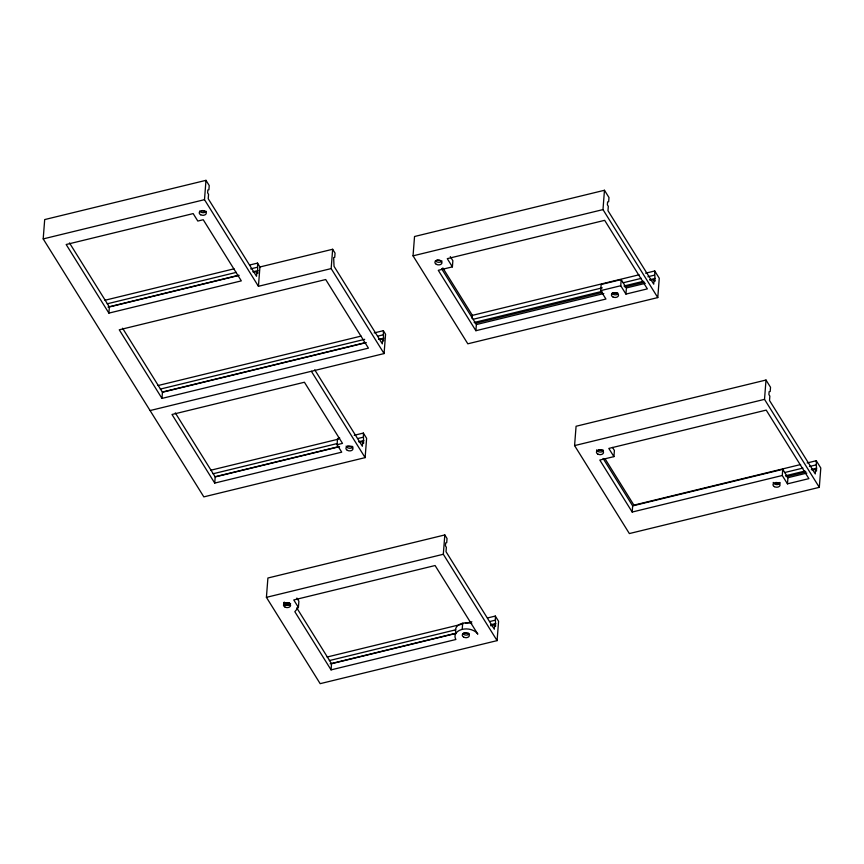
<?xml version="1.0" encoding="UTF-8"?>
<svg xmlns="http://www.w3.org/2000/svg" width="864" height="864" viewBox="0 0 864 864"><rect width="100%" height="100%" fill="white"/><g stroke="black" fill="none" stroke-linecap="round" stroke-linejoin="round"><path stroke-width="1.3" d="M354.229 435.294L363.366 433.069L366.617 438.296L365.126 457.628L203.828 496.876L43.2 238.907L44.69 219.575L205.978 180.338L209.228 185.555L208.915 189.734L207.846 190.004L207.63 192.856L208.559 194.346L208.224 198.742L256.522 276.286L256.856 271.912L253.649 272.03M108.896 313.114L66.172 244.512L193.169 213.592L197.813 221.054L203.234 219.726L241.315 280.876L108.896 313.114L109.372 306.958L69.487 242.935M161.978 398.401L119.254 329.8L325.706 279.536L368.431 348.138L161.978 398.401L162.454 392.245L122.58 328.223M150.077 410.551L384.08 353.57L331.16 268.596L258.433 286.297L204.498 199.67L205.978 180.338M339.725 438.026L337.554 438.556L337.079 444.712L341.723 452.164L214.726 483.084L215.201 476.928L175.316 412.906M256.856 271.912L257.785 273.402L257.537 263.099L249.707 265.01M258.433 286.297L259.924 266.976L257.537 263.099M487.501 617.965L495.331 616.064L498.582 621.281L497.092 640.624L320.166 683.662L266.414 597.348L267.905 578.016L444.809 534.946L447.034 538.51L446.71 542.7L445.64 542.959L445.424 545.81L446.353 547.301L446.018 551.696L494.316 629.251L494.651 624.856L490.73 625.806M283.932 604.573L284.105 602.23M284.245 604.724L284.429 602.381M284.58 604.865L284.753 602.521M284.915 604.984C283.176 601.798 291.935 602.186 289.699 605.2M285.271 605.092L285.444 602.748M285.628 605.189L285.811 602.845M285.995 605.275L286.168 602.932M286.362 605.34L286.546 602.986M286.74 605.383L286.924 603.04M287.118 605.416L287.291 603.072M287.496 605.437L287.669 603.094M287.874 605.437L288.047 603.094M288.241 605.416L288.425 603.072M288.619 605.394L288.792 603.05M288.986 605.34L289.159 602.996M289.343 605.286L289.526 602.942M298.404 607.403L293.76 599.951L435.089 565.531L477.814 634.154L477.09 633.204A11.945 7.96 4.4 0 0 461.506 629.554A11.945 7.96 4.4 0 0 455.89 639.49L331.063 669.881L294.84 611.712L298.404 607.403L298.879 601.258L296.892 598.061M331.16 268.596L332.651 249.264L259.924 266.976M331.063 669.881L331.538 663.725L296.73 607.846M359.478 442.001L362.686 441.882L362.351 446.256L314.755 369.846M362.686 441.882L363.614 443.372L363.366 433.069M380.484 339.163L382.666 339.487L382.331 343.872L334.033 266.317L333.655 257.58L334.724 257.321L335.048 253.13L332.651 249.264M382.666 339.487L383.594 340.978L383.346 330.685L374.177 332.921M384.08 353.57L385.571 334.249L383.346 330.685M645.613 273.197L654.739 270.972L659.264 278.251L657.774 297.583L467.824 343.807L413.046 255.841L414.536 236.509L604.465 190.274L608.99 197.532L608.666 201.712L607.586 201.949L607.37 204.8L608.31 206.323L607.975 210.708L653.724 284.159L654.059 279.785L649.782 279.947M452.39 266.868L447.282 258.66L604.67 220.342L647.352 288.878L625.936 294.095L626.411 287.939L621.205 279.59L601.16 284.461L600.685 290.617L605.934 299.041L475.891 330.707L438.275 270.302L452.39 266.868L452.866 260.712L450.306 256.608M497.092 640.624L443.318 554.267L444.809 534.946M472.144 318.514L472.381 315.371L442.822 267.916M475.891 330.707L476.366 324.551L441.59 268.704M462.208 629.359L462.683 623.214M494.651 624.856L495.58 626.346L495.331 616.064M807.149 462.953L816.275 460.739L820.8 468.007L819.31 487.339L629.359 533.563L574.582 445.597L576.072 426.265L766.001 380.03L770.526 387.288L770.202 391.468L769.122 391.716L768.906 394.556L769.846 396.079L769.511 400.475L815.26 473.926L815.594 469.541L811.318 469.703M657.774 297.583L602.986 209.596L604.465 190.274M625.936 294.095L620.73 285.736L621.205 279.59M613.926 456.624L608.818 448.427L766.206 410.108L808.888 478.634L787.471 483.851L782.266 475.502L632.189 512.039L599.81 460.058L613.926 456.624L614.401 450.468L612.479 447.401M632.189 512.039L632.664 505.883L603.104 458.428M654.059 279.785L654.988 281.275L654.739 270.972M819.31 487.339L764.521 399.352L766.001 380.03M782.266 475.502L782.741 469.346L632.664 505.883M787.471 483.851L787.946 477.695L782.741 469.346M815.594 469.541L816.523 471.031L816.275 460.739M43.2 238.907L204.498 199.67M104.922 300.262L234.058 268.823M107.212 303.804L236.336 272.365M250.69 268.877L257.213 267.289M108 307.055L238.442 275.303M252.785 271.804L258.001 270.54M109.372 306.958L239.166 275.357M413.046 255.841L602.986 209.596M158.026 385.538L361.076 336.107M160.315 389.092L364.684 339.336M377.784 336.139L383.022 334.865M472.381 315.371L639.101 274.784M162.421 392.018L365.472 342.576M378.572 339.39L383.821 338.116M162.454 392.245L366.293 342.619M473.364 319.237L602.316 287.842M623.149 282.776L641.39 278.327M647.903 276.75L654.415 275.162M600.685 290.617L620.73 285.736M474.152 322.488L601.808 291.416M623.948 286.016L643.486 281.264M649.998 279.677L655.204 278.413M475.189 323.32L602.413 292.345M624.704 286.913L644.382 282.118M476.366 324.551L603.806 293.522M626.411 287.939L645.311 283.338M210.751 470.232L338.58 439.106M213.041 473.774L336.96 443.61M357.826 438.523L363.042 437.26M337.079 444.712L342.5 443.383L304.42 382.244L172.001 414.482L214.726 483.084M215.136 476.712L337.748 446.861M358.614 441.774L363.83 440.51M215.201 476.928L339.574 446.656M574.582 445.597L764.521 399.352M800.636 464.54L633.917 505.138L605.059 458.806M266.414 597.348L443.318 554.267M784.685 472.532L802.926 468.094M809.438 466.506L815.951 464.918M785.484 475.783L805.021 471.02M811.534 469.433L816.739 468.169M786.24 476.669L805.918 471.884M787.946 477.695L806.846 473.094M776.088 483.462L780.008 482.501M327.089 657.029L462.726 624.002M465.34 623.365L471.852 621.778M329.378 660.571L455.879 629.77M489.791 621.518L495.007 620.244M330.167 663.822L455.371 633.344M490.59 624.769L495.806 623.495M331.538 663.725L456.365 633.334M311.353 371.282L365.126 457.628M204.79 210.827A6.145 4.104 4.4 0 1 201.614 210.676M206.248 211.324A3.542 2.365 4.4 0 1 202.997 212.674A3.542 2.365 4.4 0 1 199.703 211.097M352.177 446.299A6.145 4.104 4.4 0 1 347.479 446.04M352.944 446.915A3.542 2.365 4.4 0 1 349.24 448.232A3.542 2.365 4.4 0 1 346.151 446.083M469.282 633.712A3.542 2.365 4.4 0 1 466.042 635.062A3.542 2.365 4.4 0 1 462.737 633.485M468.515 633.085A6.145 4.104 4.4 0 1 463.817 632.826M290.596 603.472A3.542 2.365 4.4 0 1 287.107 604.94A3.542 2.365 4.4 0 1 283.802 603.007M455.857 632.329A11.945 7.96 4.4 0 1 459.421 624.456A11.945 7.96 4.4 0 1 471.755 623.516M617.684 292.853A6.145 4.104 4.4 0 1 612.986 292.594M618.008 293.998A3.542 2.365 4.4 0 1 611.917 293.252M439.97 260.312A5.908 3.942 4.4 0 1 436.925 260.01M441.925 260.917A3.542 2.365 4.4 0 1 438.685 262.267A3.542 2.365 4.4 0 1 435.391 260.69M603.472 450.684A3.542 2.365 4.4 0 1 599.756 451.991A3.542 2.365 4.4 0 1 596.678 449.842M779.22 482.62A6.145 4.104 4.4 0 1 776.066 482.717M779.998 483.235A3.542 2.365 4.4 0 1 776.282 484.553A3.542 2.365 4.4 0 1 773.204 482.404M602.964 449.82A5.908 3.942 4.4 0 1 598.46 449.777M200.632 214.747A3.542 2.365 4.4 0 0 206.269 213.376A3.542 2.365 4.4 0 0 201.366 210.708A3.542 2.365 4.4 0 0 200.632 214.747M347.339 450.338A3.542 2.365 4.4 0 0 352.976 448.967A3.542 2.365 4.4 0 0 348.062 446.299A3.542 2.365 4.4 0 0 347.339 450.338M463.666 637.124A3.542 2.365 4.4 0 0 469.314 635.753A3.542 2.365 4.4 0 0 464.4 633.085A3.542 2.365 4.4 0 0 463.666 637.124M285.055 607.09A3.542 2.365 4.4 0 0 290.574 605.524A3.542 2.365 4.4 0 0 285.487 603.007A3.542 2.365 4.4 0 0 285.055 607.09M612.846 296.903A3.542 2.365 4.4 0 0 618.484 295.52A3.542 2.365 4.4 0 0 613.58 292.853A3.542 2.365 4.4 0 0 612.846 296.903M436.32 264.33A3.542 2.365 4.4 0 0 441.958 262.958A3.542 2.365 4.4 0 0 437.044 260.291A3.542 2.365 4.4 0 0 436.32 264.33M597.856 454.097A3.542 2.365 4.4 0 0 603.493 452.725A3.542 2.365 4.4 0 0 598.579 450.047A3.542 2.365 4.4 0 0 597.856 454.097M774.382 486.659A3.542 2.365 4.4 0 0 780.019 485.287A3.542 2.365 4.4 0 0 775.116 482.62A3.542 2.365 4.4 0 0 774.382 486.659"/></g></svg>
